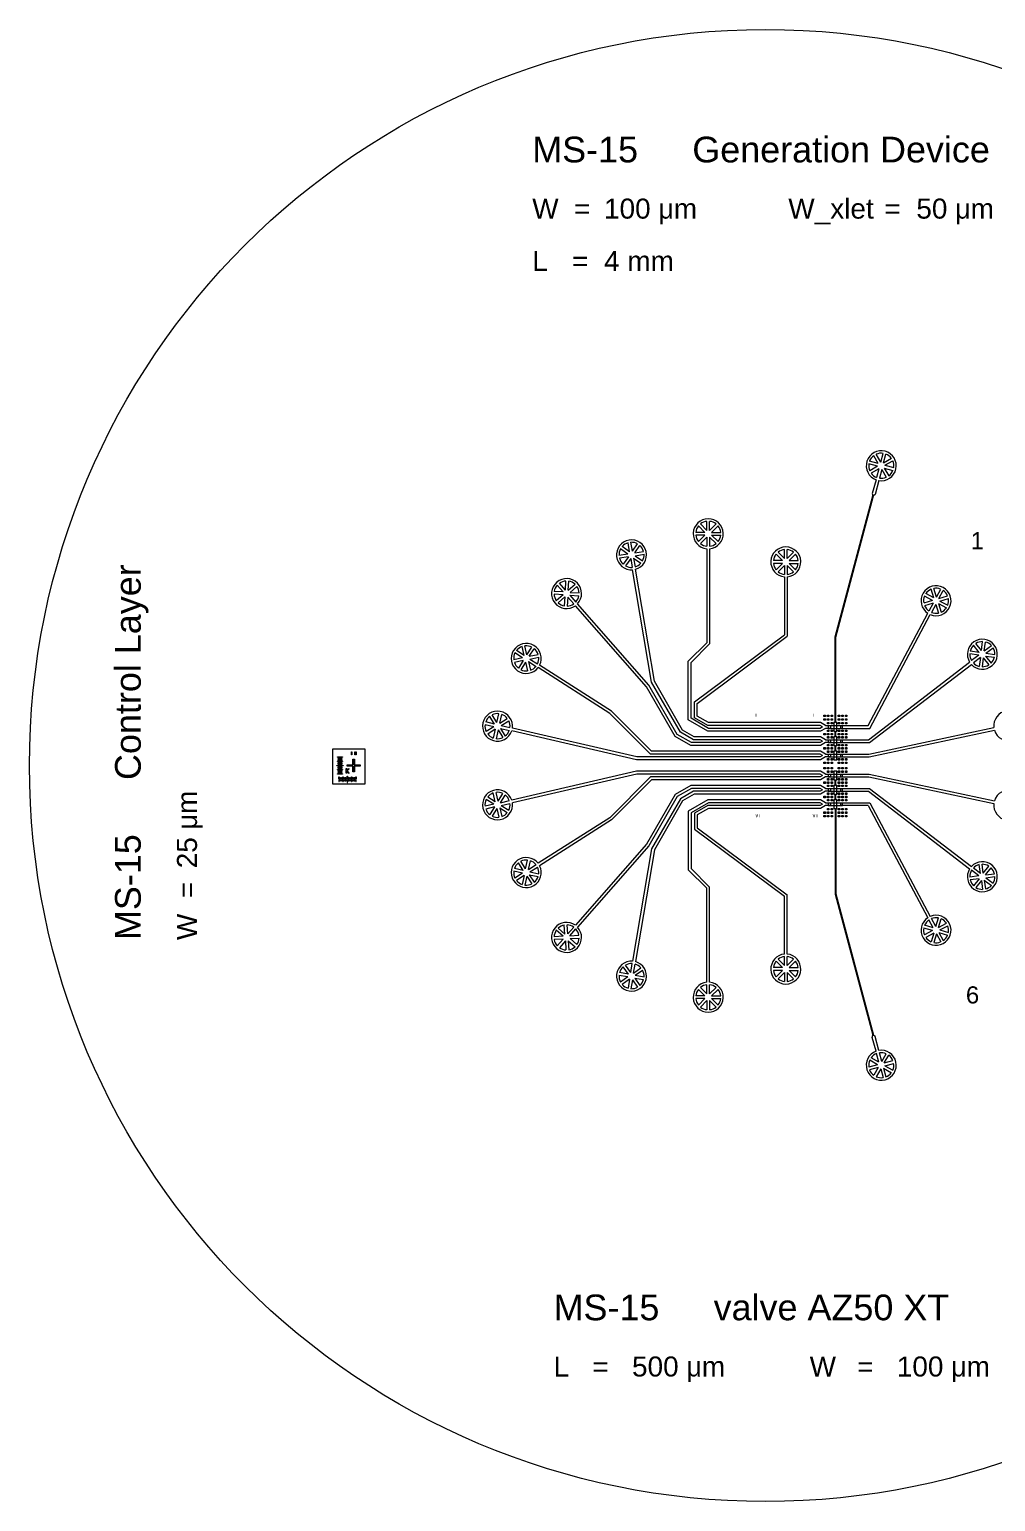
# Model space of a CAD drawing. Header units: millimetres. Extents: x 58887 to 110387, y 749 to 52249.
# Drawn here: x 58887 to 92691, y 749 to 52249 of the extents above; entities that cross this region are included whole.
import ezdxf

# ---------------------------------------------------------------- set-up
doc = ezdxf.new("R2010")
doc.units = ezdxf.units.MM
for name, color, linetype in [('Clear', 140, 'Continuous'), ('Flow - AZ50', 80, 'Continuous'), ('Opaque', 30, 'Continuous')]:
    doc.layers.add(name, color=color, linetype=linetype)
doc.styles.get("Standard").update_dxf_attribs({"font": 'arial.ttf'})

msp = doc.modelspace()

# ---------------------------------------------------------------- linework, layer by layer
at = {"layer": 'Clear'}
for p, q in [((88588, 37064), (88283, 37146)), ((88588, 37064), (88430, 37338)), ((88674, 37114), (88516, 37388)), ((88674, 37114), (88756, 37419)), ((88771, 37088), (88852, 37393)), ((88771, 37088), (89044, 37246)), ((88820, 37002), (89094, 37160)), ((88562, 36968), (88257, 37050)), ((88562, 36968), (88288, 36810)), ((88612, 36881), (88338, 36723)), ((88612, 36881), (88530, 36576)), ((88708, 36856), (88626, 36550)), ((88708, 36856), (88866, 36582)), ((88795, 36905), (89100, 36824)), ((88795, 36905), (88953, 36632)), ((88820, 37002), (89126, 36920)), ((82587, 34082), (82587, 30795)), ((82687, 34082), (82687, 30753)), ((80656, 29414), (79992, 33345)), ((80752, 29449), (80090, 33362)), ((85302, 33097), (85302, 31071)), ((85402, 33097), (85402, 31021)), ((80476, 29252), (77988, 32088)), ((80558, 29311), (78063, 32154)), ((88232, 27899), (90320, 31826)), ((88292, 27799), (90408, 31779)), ((82154, 28724), (85302, 31071)), ((82254, 28674), (85402, 31021)), ((81937, 30145), (82587, 30795)), ((82037, 30104), (82687, 30753)), ((79191, 28324), (76684, 29922)), ((79254, 28403), (76738, 30006)), ((81937, 28095), (81937, 30145)), ((82037, 28153), (82037, 30104)), ((88245, 27399), (91784, 30115)), ((88279, 27299), (91845, 30035)), ((81667, 27663), (80656, 29414)), ((81741, 27736), (80752, 29449)), ((81481, 27513), (80476, 29252)), ((81554, 27586), (80558, 29311)), ((80658, 26999), (79254, 28403)), ((82154, 28170), (82154, 28724)), ((82254, 28228), (82254, 28674)), ((80616, 26899), (79191, 28324)), ((82624, 27699), (81937, 28095)), ((82650, 27799), (82037, 28153)), ((82624, 27899), (82154, 28170)), ((82650, 27999), (82254, 28228)), ((86550, 27899), (82624, 27899)), ((86564, 27999), (82650, 27999)), ((86637, 27849), (86550, 27899)), ((86637, 27849), (86550, 27799)), ((86737, 27899), (86564, 27999)), ((86737, 27899), (86912, 27899)), ((86912, 27899), (86912, 27799)), ((87262, 27899), (87262, 27799)), ((87262, 27899), (88232, 27899)), ((88257, 26899), (92631, 27829)), ((80131, 26699), (75762, 27709)), ((80143, 26799), (75785, 27806)), ((82024, 27199), (81481, 27513)), ((82050, 27299), (81554, 27586)), ((82124, 27399), (81667, 27663)), ((82150, 27499), (81741, 27736)), ((86550, 27299), (82050, 27299)), ((86550, 27399), (82124, 27399)), ((86564, 27499), (82150, 27499)), ((86564, 27699), (82624, 27699)), ((86550, 27799), (82650, 27799)), ((86637, 27349), (86550, 27399)), ((86637, 27349), (86550, 27299)), ((86737, 27799), (86564, 27699)), ((86737, 27399), (86564, 27499)), ((86737, 27299), (86564, 27199)), ((86912, 27799), (86737, 27799)), ((86737, 27399), (86912, 27399)), ((86912, 27299), (86737, 27299)), ((86912, 27399), (86912, 27299)), ((87262, 27799), (88292, 27799)), ((87262, 27399), (87262, 27299)), ((87262, 27399), (88245, 27399)), ((87262, 27299), (88279, 27299)), ((88267, 26799), (92652, 27731)), ((69492, 27074), (69492, 25854)), ((70637, 27074), (69492, 27074)), ((70637, 25854), (70637, 27074)), ((86550, 26799), (80143, 26799)), ((86550, 26899), (80616, 26899)), ((86564, 26999), (80658, 26999)), ((86564, 27199), (82024, 27199)), ((86637, 26849), (86550, 26899)), ((86637, 26849), (86550, 26799)), ((86737, 26899), (86564, 26999)), ((86737, 26799), (86564, 26699)), ((86737, 26899), (86912, 26899)), ((86912, 26799), (86737, 26799)), ((86912, 26899), (86912, 26799)), ((87262, 26899), (87262, 26799)), ((87262, 26899), (88257, 26899)), ((87262, 26799), (88267, 26799)), ((80131, 26299), (75762, 25290)), ((86564, 26699), (80131, 26699)), ((86564, 26299), (80131, 26299)), ((86737, 26199), (86564, 26299)), ((69492, 25854), (70637, 25854)), ((80143, 26199), (75785, 25193)), ((80616, 26099), (79191, 24674)), ((80658, 25999), (79254, 24596)), ((86550, 26199), (80143, 26199)), ((86550, 26099), (80616, 26099)), ((86564, 25999), (80658, 25999)), ((82024, 25799), (81481, 25486)), ((86564, 25799), (82024, 25799)), ((86637, 26149), (86550, 26199)), ((86637, 26149), (86550, 26099)), ((86737, 26099), (86564, 25999)), ((86737, 25699), (86564, 25799)), ((86737, 26199), (86912, 26199)), ((86912, 26099), (86737, 26099)), ((86912, 26199), (86912, 26099)), ((87262, 26199), (87262, 26099)), ((87262, 26199), (88267, 26199)), ((87262, 26099), (88257, 26099)), ((88257, 26099), (92631, 25170)), ((88267, 26199), (92652, 25267)), ((81481, 25486), (80476, 23747)), ((81554, 25413), (80558, 23688)), ((81667, 25336), (80656, 23584)), ((81741, 25263), (80752, 23550)), ((82050, 25699), (81554, 25413)), ((82124, 25599), (81667, 25336)), ((82150, 25499), (81741, 25263)), ((82624, 25299), (81937, 24903)), ((86550, 25699), (82050, 25699)), ((86550, 25599), (82124, 25599)), ((86564, 25499), (82150, 25499)), ((86564, 25299), (82624, 25299)), ((86637, 25649), (86550, 25699)), ((86637, 25649), (86550, 25599)), ((86737, 25599), (86564, 25499)), ((86737, 25199), (86564, 25299)), ((86737, 25699), (86912, 25699)), ((86912, 25599), (86737, 25599)), ((86912, 25699), (86912, 25599)), ((87262, 25699), (87262, 25599)), ((87262, 25699), (88279, 25699)), ((87262, 25599), (88245, 25599)), ((88245, 25599), (91784, 22884)), ((88279, 25699), (91845, 22963)), ((81937, 24903), (81937, 22854)), ((82650, 25199), (82037, 24845)), ((82037, 24845), (82037, 22895)), ((82624, 25099), (82154, 24828)), ((82154, 24828), (82154, 24274)), ((82650, 24999), (82254, 24770)), ((82254, 24770), (82254, 24324)), ((86550, 25099), (82624, 25099)), ((86550, 25199), (82650, 25199)), ((86564, 24999), (82650, 24999)), ((86637, 25149), (86550, 25199)), ((86637, 25149), (86550, 25099)), ((86737, 25099), (86564, 24999)), ((86737, 25199), (86912, 25199)), ((86912, 25099), (86737, 25099)), ((86912, 25199), (86912, 25099)), ((87262, 25199), (87262, 25099)), ((87262, 25199), (88292, 25199)), ((88232, 25099), (87262, 25099)), ((88232, 25099), (90320, 21173)), ((88292, 25199), (90408, 21220)), ((79191, 24674), (76684, 23077)), ((79254, 24596), (76738, 22993)), ((82154, 24274), (85302, 21927)), ((82254, 24324), (85402, 21978)), ((80476, 23747), (77988, 20911)), ((80558, 23688), (78063, 20845)), ((80656, 23584), (79992, 19654)), ((80752, 23550), (80090, 19637)), ((81937, 22854), (82587, 22204)), ((82037, 22895), (82687, 22246)), ((82587, 18916), (82587, 22204)), ((82687, 18916), (82687, 22246)), ((85302, 19901), (85302, 21927)), ((85402, 19901), (85402, 21978)), ((88562, 16031), (88257, 15949)), ((88562, 16031), (88288, 16189)), ((88612, 16117), (88338, 16275)), ((88612, 16117), (88530, 16422)), ((88708, 16143), (88626, 16448)), ((88708, 16143), (88866, 16417)), ((88795, 16093), (88953, 16367)), ((88795, 16093), (89100, 16175)), ((88820, 15997), (89126, 16079)), ((88820, 15997), (89094, 15839)), ((88588, 15934), (88283, 15853)), ((88588, 15934), (88430, 15661)), ((88674, 15885), (88516, 15611)), ((88674, 15885), (88756, 15579)), ((88771, 15910), (88852, 15605)), ((88771, 15910), (89044, 15752))]:
    msp.add_line(p, q, dxfattribs=at)
for points in [[(86687, 28259), (86737, 28259), (86737, 28209), (86687, 28209)], [(86687, 28134), (86737, 28134), (86737, 28084), (86687, 28084)], [(86812, 28259), (86862, 28259), (86862, 28209), (86812, 28209)], [(86812, 28134), (86862, 28134), (86862, 28084), (86812, 28084)], [(86812, 28009), (86862, 28009), (86862, 27959), (86812, 27959)], [(86937, 28259), (86987, 28259), (86987, 28209), (86937, 28209)], [(86937, 28134), (86987, 28134), (86987, 28084), (86937, 28084)], [(86937, 28009), (86987, 28009), (86987, 27959), (86937, 27959)], [(87187, 28259), (87237, 28259), (87237, 28209), (87187, 28209)], [(87187, 28134), (87237, 28134), (87237, 28084), (87187, 28084)], [(87187, 28009), (87237, 28009), (87237, 27959), (87187, 27959)], [(87312, 28259), (87362, 28259), (87362, 28209), (87312, 28209)], [(87312, 28134), (87362, 28134), (87362, 28084), (87312, 28084)], [(87312, 28009), (87362, 28009), (87362, 27959), (87312, 27959)], [(87437, 28259), (87487, 28259), (87487, 28209), (87437, 28209)], [(87437, 28134), (87487, 28134), (87487, 28084), (87437, 28084)], [(87437, 28009), (87487, 28009), (87487, 27959), (87437, 27959)], [(86687, 27624), (86737, 27624), (86737, 27574), (86687, 27574)], [(86812, 27739), (86862, 27739), (86862, 27689), (86812, 27689)], [(86812, 27624), (86862, 27624), (86862, 27574), (86812, 27574)], [(86812, 27509), (86862, 27509), (86862, 27459), (86812, 27459)], [(86937, 27739), (86987, 27739), (86987, 27689), (86937, 27689)], [(86937, 27624), (86987, 27624), (86987, 27574), (86937, 27574)], [(86937, 27509), (86987, 27509), (86987, 27459), (86937, 27459)], [(87187, 27739), (87237, 27739), (87237, 27689), (87187, 27689)], [(87187, 27624), (87237, 27624), (87237, 27574), (87187, 27574)], [(87187, 27509), (87237, 27509), (87237, 27459), (87187, 27459)], [(87312, 27739), (87362, 27739), (87362, 27689), (87312, 27689)], [(87312, 27624), (87362, 27624), (87362, 27574), (87312, 27574)], [(87312, 27509), (87362, 27509), (87362, 27459), (87312, 27459)], [(87437, 27739), (87487, 27739), (87487, 27689), (87437, 27689)], [(87437, 27624), (87487, 27624), (87487, 27574), (87437, 27574)], [(87437, 27509), (87487, 27509), (87487, 27459), (87437, 27459)], [(86687, 27124), (86737, 27124), (86737, 27074), (86687, 27074)], [(86812, 27239), (86862, 27239), (86862, 27189), (86812, 27189)], [(86812, 27124), (86862, 27124), (86862, 27074), (86812, 27074)], [(86812, 27009), (86862, 27009), (86862, 26959), (86812, 26959)], [(86937, 27239), (86987, 27239), (86987, 27189), (86937, 27189)], [(86937, 27124), (86987, 27124), (86987, 27074), (86937, 27074)], [(86937, 27009), (86987, 27009), (86987, 26959), (86937, 26959)], [(87187, 27239), (87237, 27239), (87237, 27189), (87187, 27189)], [(87187, 27124), (87237, 27124), (87237, 27074), (87187, 27074)], [(87187, 27009), (87237, 27009), (87237, 26959), (87187, 26959)], [(87312, 27239), (87362, 27239), (87362, 27189), (87312, 27189)], [(87312, 27124), (87362, 27124), (87362, 27074), (87312, 27074)], [(87312, 27009), (87362, 27009), (87362, 26959), (87312, 26959)], [(87437, 27239), (87487, 27239), (87487, 27189), (87437, 27189)], [(87437, 27124), (87487, 27124), (87487, 27074), (87437, 27074)], [(87437, 27009), (87487, 27009), (87487, 26959), (87437, 26959)], [(86687, 26614), (86737, 26614), (86737, 26564), (86687, 26564)], [(86687, 26434), (86737, 26434), (86737, 26384), (86687, 26384)], [(86812, 26739), (86862, 26739), (86862, 26689), (86812, 26689)], [(86812, 26614), (86862, 26614), (86862, 26564), (86812, 26564)], [(86812, 26434), (86862, 26434), (86862, 26384), (86812, 26384)], [(86812, 26309), (86862, 26309), (86862, 26259), (86812, 26259)], [(86937, 26739), (86987, 26739), (86987, 26689), (86937, 26689)], [(86937, 26614), (86987, 26614), (86987, 26564), (86937, 26564)], [(86937, 26434), (86987, 26434), (86987, 26384), (86937, 26384)], [(86937, 26309), (86987, 26309), (86987, 26259), (86937, 26259)], [(87187, 26739), (87237, 26739), (87237, 26689), (87187, 26689)], [(87187, 26614), (87237, 26614), (87237, 26564), (87187, 26564)], [(87187, 26434), (87237, 26434), (87237, 26384), (87187, 26384)], [(87187, 26309), (87237, 26309), (87237, 26259), (87187, 26259)], [(87312, 26739), (87362, 26739), (87362, 26689), (87312, 26689)], [(87312, 26614), (87362, 26614), (87362, 26564), (87312, 26564)], [(87312, 26434), (87362, 26434), (87362, 26384), (87312, 26384)], [(87312, 26309), (87362, 26309), (87362, 26259), (87312, 26259)], [(87437, 26739), (87487, 26739), (87487, 26689), (87437, 26689)], [(87437, 26614), (87487, 26614), (87487, 26564), (87437, 26564)], [(87437, 26434), (87487, 26434), (87487, 26384), (87437, 26384)], [(87437, 26309), (87487, 26309), (87487, 26259), (87437, 26259)], [(86687, 25924), (86737, 25924), (86737, 25874), (86687, 25874)], [(86812, 26039), (86862, 26039), (86862, 25989), (86812, 25989)], [(86812, 25924), (86862, 25924), (86862, 25874), (86812, 25874)], [(86812, 25809), (86862, 25809), (86862, 25759), (86812, 25759)], [(86937, 26039), (86987, 26039), (86987, 25989), (86937, 25989)], [(86937, 25924), (86987, 25924), (86987, 25874), (86937, 25874)], [(86937, 25809), (86987, 25809), (86987, 25759), (86937, 25759)], [(87187, 26039), (87237, 26039), (87237, 25989), (87187, 25989)], [(87187, 25924), (87237, 25924), (87237, 25874), (87187, 25874)], [(87187, 25809), (87237, 25809), (87237, 25759), (87187, 25759)], [(87312, 26039), (87362, 26039), (87362, 25989), (87312, 25989)], [(87312, 25924), (87362, 25924), (87362, 25874), (87312, 25874)], [(87312, 25809), (87362, 25809), (87362, 25759), (87312, 25759)], [(87437, 26039), (87487, 26039), (87487, 25989), (87437, 25989)], [(87437, 25924), (87487, 25924), (87487, 25874), (87437, 25874)], [(87437, 25809), (87487, 25809), (87487, 25759), (87437, 25759)], [(86687, 25424), (86737, 25424), (86737, 25374), (86687, 25374)], [(86812, 25539), (86862, 25539), (86862, 25489), (86812, 25489)], [(86812, 25424), (86862, 25424), (86862, 25374), (86812, 25374)], [(86812, 25309), (86862, 25309), (86862, 25259), (86812, 25259)], [(86937, 25539), (86987, 25539), (86987, 25489), (86937, 25489)], [(86937, 25424), (86987, 25424), (86987, 25374), (86937, 25374)], [(86937, 25309), (86987, 25309), (86987, 25259), (86937, 25259)], [(87187, 25539), (87237, 25539), (87237, 25489), (87187, 25489)], [(87187, 25424), (87237, 25424), (87237, 25374), (87187, 25374)], [(87187, 25309), (87237, 25309), (87237, 25259), (87187, 25259)], [(87312, 25539), (87362, 25539), (87362, 25489), (87312, 25489)], [(87312, 25424), (87362, 25424), (87362, 25374), (87312, 25374)], [(87312, 25309), (87362, 25309), (87362, 25259), (87312, 25259)], [(87437, 25539), (87487, 25539), (87487, 25489), (87437, 25489)], [(87437, 25424), (87487, 25424), (87487, 25374), (87437, 25374)], [(87437, 25309), (87487, 25309), (87487, 25259), (87437, 25259)], [(86687, 24874), (86737, 24874), (86737, 24824), (86687, 24824)], [(86687, 24749), (86737, 24749), (86737, 24699), (86687, 24699)], [(86812, 24999), (86862, 24999), (86862, 24949), (86812, 24949)], [(86812, 24874), (86862, 24874), (86862, 24824), (86812, 24824)], [(86812, 24749), (86862, 24749), (86862, 24699), (86812, 24699)], [(86937, 24999), (86987, 24999), (86987, 24949), (86937, 24949)], [(86937, 24874), (86987, 24874), (86987, 24824), (86937, 24824)], [(86937, 24749), (86987, 24749), (86987, 24699), (86937, 24699)], [(87187, 24999), (87237, 24999), (87237, 24949), (87187, 24949)], [(87187, 24874), (87237, 24874), (87237, 24824), (87187, 24824)], [(87187, 24749), (87237, 24749), (87237, 24699), (87187, 24699)], [(87312, 24999), (87362, 24999), (87362, 24949), (87312, 24949)], [(87312, 24874), (87362, 24874), (87362, 24824), (87312, 24824)], [(87312, 24749), (87362, 24749), (87362, 24699), (87312, 24699)], [(87437, 24999), (87487, 24999), (87487, 24949), (87437, 24949)], [(87437, 24874), (87487, 24874), (87487, 24824), (87437, 24824)], [(87437, 24749), (87487, 24749), (87487, 24699), (87437, 24699)]]:
    msp.add_lwpolyline(points, close=True, dxfattribs=at)
for centre, radius, start, end in [((88691, 36985), 439, 126.5242, 158.4758), ((88691, 36985), 439, 81.5242, 113.4758), ((88691, 36985), 439, 36.5242, 68.4758), ((88691, 36985), 439, 351.5242, 23.4758), ((88691, 36985), 439, 171.5242, 203.4758), ((88691, 36985), 439, 216.5242, 248.4758), ((88691, 36985), 439, 261.5242, 293.4758), ((88691, 36985), 439, 306.5242, 338.4758), ((82637, 34605), 525, 275.465, 264.535), ((79954, 33869), 525, 285.0601, 274.13), ((85352, 33620), 525, 275.465, 264.535), ((77681, 32514), 525, 316.7351, 305.8051), ((90609, 32264), 525, 247.465, 236.535), ((92229, 30393), 525, 222.965, 212.035), ((76270, 30245), 525, 332.962, 322.032), ((75264, 27875), 525, 352.4577, 341.5276), ((93153, 27889), 525, 197.465, 186.535), ((75264, 25124), 525, 18.4724, 7.5423), ((93153, 25110), 525, 173.465, 162.535), ((76270, 22754), 525, 37.968, 27.038), ((92229, 22606), 525, 147.965, 137.035), ((90609, 20735), 525, 123.465, 112.535), ((77681, 20485), 525, 54.1949, 43.2649), ((79954, 19130), 525, 85.87, 74.9399), ((85352, 19379), 525, 95.465, 84.535), ((82637, 18394), 525, 95.465, 84.535), ((88691, 16014), 439, 156.5242, 188.4758), ((88691, 16014), 439, 111.5242, 143.4758), ((88691, 16014), 439, 66.5242, 98.4758), ((88691, 16014), 439, 21.5242, 53.4758), ((88691, 16014), 439, 336.5242, 8.4758), ((88691, 16014), 439, 201.5242, 233.4758), ((88691, 16014), 439, 246.5242, 278.4758), ((88691, 16014), 439, 291.5242, 323.4758)]:
    msp.add_arc(centre, radius, start, end, dxfattribs=at)
at = {"layer": 'Flow - AZ50'}
for p, q in [((86837, 27899), (87337, 27899)), ((86837, 27899), (86837, 27799)), ((87337, 27799), (87337, 27899)), ((86837, 27799), (87337, 27799)), ((86837, 27399), (87337, 27399)), ((86837, 27399), (86837, 27299)), ((86837, 27299), (87337, 27299)), ((87337, 27299), (87337, 27399)), ((69762, 26805), (69837, 26805)), ((69762, 26793), (69762, 26805)), ((69837, 26793), (69762, 26793)), ((69837, 26805), (69837, 26793)), ((70157, 26874), (70157, 26974)), ((70157, 26974), (70169, 26974)), ((70169, 26874), (70157, 26874)), ((70169, 26974), (70169, 26874)), ((86837, 26899), (87337, 26899)), ((86837, 26899), (86837, 26799)), ((86837, 26799), (87337, 26799)), ((87337, 26799), (87337, 26899)), ((69762, 26775), (69812, 26775)), ((69762, 26763), (69762, 26775)), ((69812, 26763), (69762, 26763)), ((69762, 26745), (69812, 26745)), ((69762, 26733), (69762, 26745)), ((69812, 26733), (69762, 26733)), ((69762, 26715), (69812, 26715)), ((69762, 26703), (69762, 26715)), ((69812, 26703), (69762, 26703)), ((69762, 26685), (69812, 26685)), ((69762, 26673), (69762, 26685)), ((69812, 26673), (69762, 26673)), ((69762, 26655), (69837, 26655)), ((69762, 26643), (69762, 26655)), ((69837, 26643), (69762, 26643)), ((69762, 26625), (69812, 26625)), ((69762, 26613), (69762, 26625)), ((69812, 26613), (69762, 26613)), ((69762, 26595), (69812, 26595)), ((69762, 26583), (69762, 26595)), ((69812, 26583), (69762, 26583)), ((69762, 26565), (69812, 26565)), ((69762, 26553), (69762, 26565)), ((69812, 26553), (69762, 26553)), ((69762, 26535), (69812, 26535)), ((69762, 26523), (69762, 26535)), ((69812, 26523), (69762, 26523)), ((69762, 26505), (69862, 26505)), ((69762, 26493), (69762, 26505)), ((69862, 26493), (69762, 26493)), ((69762, 26475), (69812, 26475)), ((69762, 26463), (69762, 26475)), ((69812, 26463), (69762, 26463)), ((69762, 26445), (69812, 26445)), ((69762, 26433), (69762, 26445)), ((69812, 26433), (69762, 26433)), ((69762, 26415), (69812, 26415)), ((69762, 26403), (69762, 26415)), ((69812, 26403), (69762, 26403)), ((69762, 26385), (69812, 26385)), ((69762, 26373), (69762, 26385)), ((69812, 26373), (69762, 26373)), ((69762, 26355), (69837, 26355)), ((69762, 26343), (69762, 26355)), ((69837, 26343), (69762, 26343)), ((69762, 26325), (69812, 26325)), ((69762, 26313), (69762, 26325)), ((69812, 26313), (69762, 26313)), ((69762, 26295), (69812, 26295)), ((69762, 26283), (69762, 26295)), ((69812, 26283), (69762, 26283)), ((69762, 26265), (69812, 26265)), ((69762, 26253), (69762, 26265)), ((69812, 26775), (69812, 26763)), ((69812, 26745), (69812, 26733)), ((69812, 26715), (69812, 26703)), ((69812, 26685), (69812, 26673)), ((69812, 26625), (69812, 26613)), ((69812, 26595), (69812, 26583)), ((69812, 26565), (69812, 26553)), ((69812, 26535), (69812, 26523)), ((69812, 26475), (69812, 26463)), ((69812, 26445), (69812, 26433)), ((69812, 26415), (69812, 26403)), ((69812, 26385), (69812, 26373)), ((69812, 26325), (69812, 26313)), ((69812, 26295), (69812, 26283)), ((69812, 26265), (69812, 26253)), ((69837, 26655), (69837, 26643)), ((69837, 26355), (69837, 26343)), ((69862, 26505), (69862, 26493)), ((69966, 26389), (69992, 26389)), ((69966, 26233), (69966, 26389)), ((69992, 26333), (70060, 26400)), ((69992, 26389), (69992, 26333)), ((69992, 26290), (69992, 26233)), ((69992, 26290), (70060, 26222)), ((70007, 26524), (70207, 26524)), ((70007, 26474), (70007, 26524)), ((70207, 26474), (70007, 26474)), ((70007, 26311), (70078, 26382)), ((70007, 26311), (70078, 26240)), ((70060, 26400), (70078, 26382)), ((70207, 26524), (70207, 26724)), ((70207, 26724), (70257, 26724)), ((70207, 26274), (70207, 26474)), ((70257, 26274), (70207, 26274)), ((70257, 26724), (70257, 26524)), ((70257, 26524), (70457, 26524)), ((70457, 26474), (70257, 26474)), ((70257, 26474), (70257, 26274)), ((70457, 26524), (70457, 26474)), ((69707, 26009), (69707, 25934)), ((69719, 26009), (69707, 26009)), ((69707, 25934), (69719, 25934)), ((69719, 25934), (69719, 26009)), ((69737, 26009), (69737, 25959)), ((69749, 26009), (69737, 26009)), ((69737, 25959), (69749, 25959)), ((69749, 25959), (69749, 26009)), ((69812, 26253), (69762, 26253)), ((69762, 26235), (69812, 26235)), ((69762, 26223), (69762, 26235)), ((69812, 26223), (69762, 26223)), ((69762, 26205), (69837, 26205)), ((69762, 26193), (69762, 26205)), ((69837, 26193), (69762, 26193)), ((69767, 26009), (69767, 25959)), ((69779, 26009), (69767, 26009)), ((69767, 25959), (69779, 25959)), ((69779, 25959), (69779, 26009)), ((69797, 26009), (69797, 25959)), ((69809, 26009), (69797, 26009)), ((69797, 25959), (69809, 25959)), ((69809, 25959), (69809, 26009)), ((69812, 26235), (69812, 26223)), ((69827, 26009), (69827, 25959)), ((69839, 26009), (69827, 26009)), ((69827, 25959), (69839, 25959)), ((69837, 26205), (69837, 26193)), ((69839, 25959), (69839, 26009)), ((69857, 26009), (69857, 25934)), ((69869, 26009), (69857, 26009)), ((69857, 25934), (69869, 25934)), ((69869, 25934), (69869, 26009)), ((69887, 26009), (69887, 25959)), ((69899, 26009), (69887, 26009)), ((69887, 25959), (69899, 25959)), ((69899, 25959), (69899, 26009)), ((69917, 26009), (69917, 25959)), ((69929, 26009), (69917, 26009)), ((69917, 25959), (69929, 25959)), ((69929, 25959), (69929, 26009)), ((69947, 26009), (69947, 25959)), ((69959, 26009), (69947, 26009)), ((69947, 25959), (69959, 25959)), ((69959, 25959), (69959, 26009)), ((69992, 26233), (69966, 26233)), ((69977, 26009), (69977, 25959)), ((69989, 26009), (69977, 26009)), ((69977, 25959), (69989, 25959)), ((69989, 25959), (69989, 26009)), ((70007, 26009), (70007, 25909)), ((70019, 26009), (70007, 26009)), ((70007, 25909), (70019, 25909)), ((70019, 25909), (70019, 26009)), ((70037, 26009), (70037, 25959)), ((70049, 26009), (70037, 26009)), ((70037, 25959), (70049, 25959)), ((70049, 25959), (70049, 26009)), ((70060, 26222), (70078, 26240)), ((70067, 26009), (70067, 25959)), ((70079, 26009), (70067, 26009)), ((70067, 25959), (70079, 25959)), ((70079, 25959), (70079, 26009)), ((70097, 26009), (70097, 25959)), ((70109, 26009), (70097, 26009)), ((70097, 25959), (70109, 25959)), ((70109, 25959), (70109, 26009)), ((70127, 26009), (70127, 25959)), ((70139, 26009), (70127, 26009)), ((70127, 25959), (70139, 25959)), ((70139, 25959), (70139, 26009)), ((70157, 26009), (70157, 25934)), ((70169, 26009), (70157, 26009)), ((70157, 25934), (70169, 25934)), ((70169, 25934), (70169, 26009)), ((70187, 26009), (70187, 25959)), ((70199, 26009), (70187, 26009)), ((70187, 25959), (70199, 25959)), ((70199, 25959), (70199, 26009)), ((70217, 26009), (70217, 25959)), ((70229, 26009), (70217, 26009)), ((70217, 25959), (70229, 25959)), ((70229, 25959), (70229, 26009)), ((70247, 26009), (70247, 25959)), ((70259, 26009), (70247, 26009)), ((70247, 25959), (70259, 25959)), ((70259, 25959), (70259, 26009)), ((70277, 26009), (70277, 25959)), ((70289, 26009), (70277, 26009)), ((70277, 25959), (70289, 25959)), ((70289, 25959), (70289, 26009)), ((70307, 26009), (70307, 25934)), ((70319, 26009), (70307, 26009)), ((70307, 25934), (70319, 25934)), ((70319, 25934), (70319, 26009)), ((86837, 26199), (87337, 26199)), ((86837, 26199), (86837, 26099)), ((86837, 26099), (87337, 26099)), ((87337, 26099), (87337, 26199)), ((86837, 25699), (87337, 25699)), ((86837, 25699), (86837, 25599)), ((86837, 25599), (87337, 25599)), ((87337, 25599), (87337, 25699)), ((86837, 25199), (87337, 25199)), ((86837, 25199), (86837, 25099)), ((86837, 25099), (87337, 25099)), ((87337, 25099), (87337, 25199))]:
    msp.add_line(p, q, dxfattribs=at)
at = {"layer": 'Opaque'}
for p, q in [((88508, 36493), (88378, 36011)), ((88604, 36467), (88475, 35985)), ((87074, 30999), (88398, 35939)), ((87099, 30993), (88422, 35932)), ((88378, 36011), (88398, 35939)), ((88475, 35985), (88422, 35932)), ((82587, 34725), (82587, 35041)), ((82687, 34725), (82687, 35041)), ((82516, 34655), (82201, 34655)), ((82516, 34555), (82201, 34555)), ((82516, 34655), (82293, 34878)), ((82516, 34555), (82293, 34332)), ((82587, 34725), (82364, 34949)), ((82687, 34725), (82910, 34949)), ((82757, 34655), (82981, 34878)), ((82757, 34655), (83073, 34655)), ((82757, 34555), (82981, 34332)), ((82757, 34555), (83073, 34555)), ((79827, 33898), (79569, 34081)), ((79884, 33979), (79627, 34162)), ((79884, 33979), (79832, 34291)), ((79983, 33996), (79930, 34307)), ((79983, 33996), (80166, 34253)), ((80064, 33938), (80247, 34196)), ((80064, 33938), (80376, 33991)), ((82587, 34484), (82364, 34261)), ((82587, 34484), (82587, 34168)), ((82687, 34484), (82910, 34261)), ((82687, 34484), (82687, 34168)), ((85302, 33741), (85302, 34056)), ((85402, 33741), (85402, 34056)), ((79827, 33898), (79515, 33845)), ((79843, 33799), (79532, 33747)), ((79843, 33799), (79660, 33542)), ((79925, 33742), (79742, 33484)), ((79925, 33742), (79977, 33430)), ((80023, 33758), (80281, 33575)), ((80023, 33758), (80076, 33447)), ((80081, 33840), (80392, 33892)), ((80081, 33840), (80338, 33657)), ((85232, 33670), (84916, 33670)), ((85232, 33570), (84916, 33570)), ((85232, 33670), (85009, 33893)), ((85232, 33570), (85009, 33347)), ((85302, 33741), (85079, 33964)), ((85302, 33500), (85079, 33276)), ((85302, 33500), (85302, 33184)), ((85402, 33741), (85626, 33964)), ((85402, 33500), (85626, 33276)), ((85402, 33500), (85402, 33184)), ((85473, 33670), (85696, 33893)), ((85473, 33670), (85789, 33670)), ((85473, 33570), (85696, 33347)), ((85473, 33570), (85789, 33570)), ((77557, 32472), (77242, 32492)), ((77564, 32571), (77248, 32592)), ((77557, 32472), (77320, 32263)), ((77564, 32571), (77355, 32809)), ((77639, 32637), (77430, 32875)), ((77639, 32637), (77659, 32952)), ((77738, 32631), (77759, 32946)), ((77738, 32631), (77976, 32839)), ((77798, 32456), (78113, 32436)), ((77798, 32456), (78006, 32219)), ((77804, 32556), (78042, 32764)), ((77804, 32556), (78119, 32535)), ((90526, 32365), (90247, 32513)), ((90526, 32365), (90434, 32667)), ((90622, 32394), (90529, 32696)), ((90622, 32394), (90770, 32673)), ((90710, 32347), (90858, 32626)), ((77623, 32397), (77385, 32188)), ((77623, 32397), (77602, 32082)), ((77723, 32390), (77702, 32075)), ((77723, 32390), (77931, 32153)), ((90479, 32277), (90177, 32184)), ((90479, 32277), (90201, 32425)), ((90509, 32181), (90207, 32089)), ((90509, 32181), (90360, 31902)), ((90597, 32134), (90448, 31855)), ((90597, 32134), (90689, 31832)), ((90692, 32163), (90971, 32015)), ((90692, 32163), (90785, 31861)), ((90710, 32347), (91012, 32439)), ((90739, 32252), (91041, 32344)), ((90739, 32252), (91018, 32103)), ((87074, 27999), (87074, 30999)), ((87099, 27999), (87099, 30999)), ((76142, 30267), (75876, 30437)), ((76196, 30351), (75929, 30521)), ((76196, 30351), (76127, 30660)), ((76293, 30373), (76225, 30681)), ((76293, 30373), (76463, 30639)), ((76377, 30319), (76547, 30586)), ((76377, 30319), (76686, 30388)), ((92103, 30359), (91790, 30401)), ((92116, 30458), (91803, 30500)), ((92116, 30458), (91923, 30709)), ((92195, 30519), (92003, 30770)), ((92195, 30519), (92236, 30832)), ((92294, 30506), (92335, 30819)), ((92294, 30506), (92545, 30698)), ((92355, 30427), (92605, 30619)), ((92355, 30427), (92668, 30386)), ((76142, 30267), (75834, 30199)), ((76164, 30170), (75855, 30101)), ((76164, 30170), (75994, 29903)), ((76248, 30116), (76078, 29850)), ((76248, 30116), (76316, 29808)), ((76345, 30138), (76414, 29829)), ((76345, 30138), (76612, 29968)), ((76399, 30222), (76707, 30290)), ((76399, 30222), (76665, 30052)), ((92103, 30359), (91852, 30167)), ((92163, 30280), (91913, 30088)), ((92163, 30280), (92122, 29967)), ((92262, 30267), (92221, 29954)), ((92262, 30267), (92455, 30017)), ((92342, 30328), (92534, 30077)), ((92342, 30328), (92655, 30287)), ((75136, 27853), (74828, 27925)), ((75158, 27951), (74850, 28022)), ((75136, 27853), (74868, 27686)), ((75158, 27951), (74991, 28219)), ((75243, 28004), (75075, 28271)), ((75243, 28004), (75314, 28311)), ((75340, 27981), (75411, 28289)), ((75340, 27981), (75608, 28148)), ((75393, 27896), (75661, 28064)), ((75393, 27896), (75701, 27825)), ((87074, 27999), (87037, 27999)), ((87037, 27999), (87037, 27699)), ((87137, 27999), (87099, 27999)), ((87137, 27699), (87137, 27999)), ((75188, 27769), (74921, 27601)), ((75188, 27769), (75117, 27461)), ((75286, 27746), (75215, 27438)), ((75286, 27746), (75453, 27478)), ((75370, 27799), (75538, 27531)), ((75370, 27799), (75678, 27728)), ((87037, 27699), (87074, 27699)), ((87074, 27499), (87037, 27499)), ((87037, 27499), (87037, 27199)), ((87074, 27499), (87074, 27699)), ((87099, 27699), (87137, 27699)), ((87099, 27499), (87099, 27699)), ((87137, 27499), (87099, 27499)), ((87137, 27199), (87137, 27499)), ((69667, 26793), (69667, 26805)), ((69667, 26805), (69742, 26805)), ((69742, 26793), (69667, 26793)), ((69742, 26805), (69742, 26793)), ((70269, 26874), (70269, 26974)), ((70269, 26974), (70281, 26974)), ((70281, 26874), (70269, 26874)), ((70281, 26974), (70281, 26874)), ((70306, 26874), (70306, 26974)), ((70306, 26974), (70318, 26974)), ((70318, 26874), (70306, 26874)), ((70318, 26974), (70318, 26874)), ((87037, 27199), (87074, 27199)), ((87074, 26999), (87037, 26999)), ((87037, 26999), (87037, 26699)), ((87074, 26999), (87074, 27199)), ((87099, 27199), (87137, 27199)), ((87099, 26999), (87099, 27199)), ((87137, 26999), (87099, 26999)), ((87137, 26699), (87137, 26999)), ((69642, 26493), (69642, 26505)), ((69642, 26505), (69742, 26505)), ((69742, 26493), (69642, 26493)), ((69667, 26643), (69667, 26655)), ((69667, 26655), (69742, 26655)), ((69742, 26643), (69667, 26643)), ((69667, 26343), (69667, 26355)), ((69667, 26355), (69742, 26355)), ((69742, 26343), (69667, 26343)), ((69692, 26763), (69692, 26775)), ((69692, 26775), (69742, 26775)), ((69742, 26763), (69692, 26763)), ((69692, 26733), (69692, 26745)), ((69692, 26745), (69742, 26745)), ((69742, 26733), (69692, 26733)), ((69692, 26703), (69692, 26715)), ((69692, 26715), (69742, 26715)), ((69742, 26703), (69692, 26703)), ((69692, 26673), (69692, 26685)), ((69692, 26685), (69742, 26685)), ((69742, 26673), (69692, 26673)), ((69692, 26613), (69692, 26625)), ((69692, 26625), (69742, 26625)), ((69742, 26613), (69692, 26613)), ((69692, 26583), (69692, 26595)), ((69692, 26595), (69742, 26595)), ((69742, 26583), (69692, 26583)), ((69692, 26553), (69692, 26565)), ((69692, 26565), (69742, 26565)), ((69742, 26553), (69692, 26553)), ((69692, 26523), (69692, 26535)), ((69692, 26535), (69742, 26535)), ((69742, 26523), (69692, 26523)), ((69692, 26463), (69692, 26475)), ((69692, 26475), (69742, 26475)), ((69742, 26463), (69692, 26463)), ((69692, 26433), (69692, 26445)), ((69692, 26445), (69742, 26445)), ((69742, 26433), (69692, 26433)), ((69692, 26403), (69692, 26415)), ((69692, 26415), (69742, 26415)), ((69742, 26403), (69692, 26403)), ((69692, 26373), (69692, 26385)), ((69692, 26385), (69742, 26385)), ((69742, 26373), (69692, 26373)), ((69692, 26313), (69692, 26325)), ((69692, 26325), (69742, 26325)), ((69742, 26313), (69692, 26313)), ((69692, 26283), (69692, 26295)), ((69692, 26295), (69742, 26295)), ((69742, 26283), (69692, 26283)), ((69692, 26253), (69692, 26265)), ((69692, 26265), (69742, 26265)), ((69742, 26775), (69742, 26763)), ((69742, 26745), (69742, 26733)), ((69742, 26715), (69742, 26703)), ((69742, 26685), (69742, 26673)), ((69742, 26655), (69742, 26643)), ((69742, 26625), (69742, 26613)), ((69742, 26595), (69742, 26583)), ((69742, 26565), (69742, 26553)), ((69742, 26535), (69742, 26523)), ((69742, 26505), (69742, 26493)), ((69742, 26475), (69742, 26463)), ((69742, 26445), (69742, 26433)), ((69742, 26415), (69742, 26403)), ((69742, 26385), (69742, 26373)), ((69742, 26355), (69742, 26343)), ((69742, 26325), (69742, 26313)), ((69742, 26295), (69742, 26283)), ((69742, 26265), (69742, 26253)), ((69969, 26386), (69989, 26386)), ((69969, 26236), (69969, 26386)), ((69989, 26325), (70060, 26396)), ((69989, 26386), (69989, 26325)), ((69989, 26297), (69989, 26236)), ((69989, 26297), (70060, 26226)), ((70003, 26311), (70074, 26382)), ((70003, 26311), (70074, 26240)), ((70010, 26521), (70210, 26521)), ((70010, 26477), (70010, 26521)), ((70210, 26477), (70010, 26477)), ((70060, 26396), (70074, 26382)), ((70210, 26521), (70210, 26721)), ((70210, 26721), (70254, 26721)), ((70210, 26277), (70210, 26477)), ((70254, 26277), (70210, 26277)), ((70254, 26721), (70254, 26521)), ((70254, 26521), (70454, 26521)), ((70454, 26477), (70254, 26477)), ((70254, 26477), (70254, 26277)), ((70454, 26521), (70454, 26477)), ((87037, 26699), (87137, 26699)), ((87137, 26299), (87037, 26299)), ((87037, 26299), (87037, 25999)), ((87137, 25999), (87137, 26299)), ((69667, 26193), (69667, 26205)), ((69667, 26205), (69742, 26205)), ((69742, 26193), (69667, 26193)), ((69742, 26253), (69692, 26253)), ((69692, 26223), (69692, 26235)), ((69692, 26235), (69742, 26235)), ((69742, 26223), (69692, 26223)), ((69707, 26029), (69707, 26104)), ((69707, 26104), (69719, 26104)), ((69719, 26029), (69707, 26029)), ((69719, 26104), (69719, 26029)), ((69737, 26029), (69737, 26079)), ((69737, 26079), (69749, 26079)), ((69749, 26029), (69737, 26029)), ((69742, 26235), (69742, 26223)), ((69742, 26205), (69742, 26193)), ((69749, 26079), (69749, 26029)), ((69767, 26029), (69767, 26079)), ((69767, 26079), (69779, 26079)), ((69779, 26029), (69767, 26029)), ((69779, 26079), (69779, 26029)), ((69797, 26029), (69797, 26079)), ((69797, 26079), (69809, 26079)), ((69809, 26029), (69797, 26029)), ((69809, 26079), (69809, 26029)), ((69827, 26029), (69827, 26079)), ((69827, 26079), (69839, 26079)), ((69839, 26029), (69827, 26029)), ((69839, 26079), (69839, 26029)), ((69857, 26029), (69857, 26104)), ((69857, 26104), (69869, 26104)), ((69869, 26029), (69857, 26029)), ((69869, 26104), (69869, 26029)), ((69887, 26029), (69887, 26079)), ((69887, 26079), (69899, 26079)), ((69899, 26029), (69887, 26029)), ((69899, 26079), (69899, 26029)), ((69917, 26029), (69917, 26079)), ((69917, 26079), (69929, 26079)), ((69929, 26029), (69917, 26029)), ((69929, 26079), (69929, 26029)), ((69947, 26029), (69947, 26079)), ((69947, 26079), (69959, 26079)), ((69959, 26029), (69947, 26029)), ((69959, 26079), (69959, 26029)), ((69989, 26236), (69969, 26236)), ((69977, 26029), (69977, 26079)), ((69977, 26079), (69989, 26079)), ((69989, 26029), (69977, 26029)), ((69989, 26079), (69989, 26029)), ((70007, 26029), (70007, 26129)), ((70007, 26129), (70019, 26129)), ((70019, 26029), (70007, 26029)), ((70019, 26129), (70019, 26029)), ((70037, 26029), (70037, 26079)), ((70037, 26079), (70049, 26079)), ((70049, 26029), (70037, 26029)), ((70049, 26079), (70049, 26029)), ((70060, 26226), (70074, 26240)), ((70067, 26029), (70067, 26079)), ((70067, 26079), (70079, 26079)), ((70079, 26029), (70067, 26029)), ((70079, 26079), (70079, 26029)), ((70097, 26029), (70097, 26079)), ((70097, 26079), (70109, 26079)), ((70109, 26029), (70097, 26029)), ((70109, 26079), (70109, 26029)), ((70127, 26029), (70127, 26079)), ((70127, 26079), (70139, 26079)), ((70139, 26029), (70127, 26029)), ((70139, 26079), (70139, 26029)), ((70157, 26029), (70157, 26104)), ((70157, 26104), (70169, 26104)), ((70169, 26029), (70157, 26029)), ((70169, 26104), (70169, 26029)), ((70187, 26029), (70187, 26079)), ((70187, 26079), (70199, 26079)), ((70199, 26029), (70187, 26029)), ((70199, 26079), (70199, 26029)), ((70217, 26029), (70217, 26079)), ((70217, 26079), (70229, 26079)), ((70229, 26029), (70217, 26029)), ((70229, 26079), (70229, 26029)), ((70247, 26029), (70247, 26079)), ((70247, 26079), (70259, 26079)), ((70259, 26029), (70247, 26029)), ((70259, 26079), (70259, 26029)), ((70277, 26029), (70277, 26079)), ((70277, 26079), (70289, 26079)), ((70289, 26029), (70277, 26029)), ((70289, 26079), (70289, 26029)), ((70307, 26029), (70307, 26104)), ((70307, 26104), (70319, 26104)), ((70319, 26029), (70307, 26029)), ((70319, 26104), (70319, 26029)), ((87037, 25999), (87074, 25999)), ((87037, 25799), (87037, 25499)), ((87074, 25799), (87037, 25799)), ((87074, 25799), (87074, 25999)), ((87099, 25999), (87137, 25999)), ((87099, 25799), (87099, 25999)), ((87137, 25799), (87099, 25799)), ((87137, 25499), (87137, 25799)), ((75136, 25145), (74868, 25313)), ((75188, 25230), (74921, 25397)), ((75188, 25230), (75117, 25538)), ((75286, 25252), (75215, 25560)), ((75286, 25252), (75453, 25520)), ((75370, 25199), (75538, 25467)), ((75370, 25199), (75678, 25271)), ((87037, 25499), (87074, 25499)), ((87037, 25299), (87037, 24999)), ((87074, 25299), (87037, 25299)), ((87074, 25299), (87074, 25499)), ((87099, 25499), (87137, 25499)), ((87099, 25299), (87099, 25499)), ((87137, 25299), (87099, 25299)), ((87137, 24999), (87137, 25299)), ((75136, 25145), (74828, 25074)), ((75158, 25048), (74850, 24977)), ((75158, 25048), (74991, 24780)), ((75243, 24995), (75075, 24727)), ((75243, 24995), (75314, 24687)), ((75340, 25018), (75608, 24850)), ((75340, 25018), (75411, 24710)), ((75393, 25102), (75701, 25173)), ((75393, 25102), (75661, 24935)), ((87037, 24999), (87074, 24999)), ((87074, 24999), (87074, 21999)), ((87099, 24999), (87137, 24999)), ((87099, 24999), (87099, 21999)), ((76248, 22883), (76316, 23191)), ((76142, 22731), (75834, 22800)), ((76164, 22829), (75855, 22897)), ((76142, 22731), (75876, 22562)), ((76164, 22829), (75994, 23095)), ((76248, 22883), (76078, 23149)), ((76345, 22861), (76414, 23169)), ((76345, 22861), (76612, 23031)), ((76377, 22679), (76686, 22611)), ((76377, 22679), (76547, 22413)), ((76399, 22777), (76665, 22947)), ((76399, 22777), (76707, 22708)), ((92103, 22639), (91852, 22832)), ((92163, 22718), (91913, 22911)), ((92163, 22718), (92122, 23032)), ((92262, 22731), (92221, 23045)), ((92262, 22731), (92455, 22982)), ((92342, 22671), (92534, 22921)), ((92342, 22671), (92655, 22712)), ((76196, 22647), (75929, 22478)), ((76196, 22647), (76127, 22339)), ((76293, 22626), (76225, 22317)), ((76293, 22626), (76463, 22359)), ((92103, 22639), (91790, 22598)), ((92116, 22540), (91803, 22499)), ((92116, 22540), (91923, 22290)), ((92195, 22480), (92003, 22229)), ((92195, 22480), (92236, 22166)), ((92294, 22493), (92545, 22300)), ((92294, 22493), (92335, 22179)), ((92355, 22572), (92668, 22613)), ((92355, 22572), (92605, 22379)), ((87074, 21999), (88398, 17060)), ((87099, 22006), (88422, 17066)), ((90597, 20864), (90448, 21143)), ((90597, 20864), (90689, 21167)), ((90692, 20835), (90785, 21137)), ((77557, 20527), (77320, 20735)), ((77623, 20602), (77385, 20810)), ((77623, 20602), (77602, 20917)), ((77723, 20608), (77702, 20924)), ((77723, 20608), (77931, 20846)), ((77798, 20543), (78006, 20780)), ((90479, 20722), (90177, 20814)), ((90479, 20722), (90201, 20574)), ((90509, 20818), (90207, 20910)), ((90526, 20634), (90247, 20486)), ((90509, 20818), (90360, 21096)), ((90526, 20634), (90434, 20332)), ((90622, 20605), (90529, 20303)), ((90622, 20605), (90770, 20326)), ((90692, 20835), (90971, 20984)), ((90710, 20652), (90858, 20373)), ((90710, 20652), (91012, 20559)), ((90739, 20747), (91018, 20895)), ((90739, 20747), (91041, 20655)), ((77557, 20527), (77242, 20506)), ((77564, 20427), (77248, 20407)), ((77564, 20427), (77355, 20190)), ((77639, 20361), (77430, 20124)), ((77639, 20361), (77659, 20046)), ((77738, 20368), (77759, 20053)), ((77738, 20368), (77976, 20160)), ((77798, 20543), (78113, 20563)), ((77804, 20443), (78119, 20463)), ((77804, 20443), (78042, 20235)), ((85232, 19429), (85009, 19652)), ((85302, 19499), (85079, 19722)), ((85302, 19499), (85302, 19815)), ((85402, 19499), (85402, 19815)), ((85402, 19499), (85626, 19722)), ((85473, 19429), (85696, 19652)), ((79827, 19101), (79515, 19153)), ((79843, 19199), (79532, 19252)), ((79827, 19101), (79569, 18918)), ((79843, 19199), (79660, 19457)), ((79925, 19257), (79742, 19515)), ((79925, 19257), (79977, 19569)), ((80023, 19240), (80076, 19552)), ((80023, 19240), (80281, 19423)), ((80064, 19061), (80247, 18803)), ((80064, 19061), (80376, 19008)), ((80081, 19159), (80338, 19342)), ((80081, 19159), (80392, 19106)), ((85232, 19429), (84916, 19429)), ((85232, 19329), (84916, 19329)), ((85232, 19329), (85009, 19105)), ((85302, 19258), (85079, 19035)), ((85302, 19258), (85302, 18942)), ((85402, 19258), (85626, 19035)), ((85402, 19258), (85402, 18942)), ((85473, 19429), (85789, 19429)), ((85473, 19329), (85696, 19105)), ((85473, 19329), (85789, 19329)), ((79884, 19019), (79627, 18836)), ((79884, 19019), (79832, 18708)), ((79983, 19003), (79930, 18691)), ((79983, 19003), (80166, 18745)), ((82516, 18444), (82293, 18667)), ((82587, 18514), (82364, 18738)), ((82587, 18514), (82587, 18830)), ((82687, 18514), (82687, 18830)), ((82687, 18514), (82910, 18738)), ((82757, 18444), (82981, 18667)), ((82516, 18444), (82201, 18444)), ((82516, 18344), (82201, 18344)), ((82516, 18344), (82293, 18120)), ((82587, 18273), (82364, 18050)), ((82587, 18273), (82587, 17957)), ((82687, 18273), (82910, 18050)), ((82687, 18273), (82687, 17957)), ((82757, 18444), (83073, 18444)), ((82757, 18344), (82981, 18120)), ((82757, 18344), (83073, 18344)), ((88378, 16988), (88398, 17060)), ((88475, 17013), (88422, 17066)), ((88604, 16532), (88475, 17013)), ((88508, 16506), (88378, 16988))]:
    msp.add_line(p, q, dxfattribs=at)
msp.add_circle((84637, 26499), 25750, dxfattribs=at)
for centre, radius, start, end in [((88691, 36985), 525, 260.465, 249.535), ((82637, 34605), 439, 96.5242, 128.4758), ((82637, 34605), 439, 51.5242, 83.4758), ((82637, 34605), 439, 141.5242, 173.4758), ((82637, 34605), 439, 186.5242, 218.4758), ((82637, 34605), 439, 6.5242, 38.4758), ((82637, 34605), 439, 321.5242, 353.4758), ((79954, 33869), 439, 151.1192, 183.0709), ((79954, 33869), 439, 106.1192, 138.0709), ((79954, 33869), 439, 61.1192, 93.0709), ((79954, 33869), 439, 16.1192, 48.0709), ((82637, 34605), 439, 231.5242, 263.4758), ((82637, 34605), 439, 276.5242, 308.4758), ((85352, 33620), 439, 96.5242, 128.4758), ((85352, 33620), 439, 51.5242, 83.4758), ((79954, 33869), 439, 196.1192, 228.0709), ((79954, 33869), 439, 241.1192, 273.0709), ((79954, 33869), 439, 286.1192, 318.0709), ((79954, 33869), 439, 331.1192, 3.0709), ((85352, 33620), 439, 141.5242, 173.4758), ((85352, 33620), 439, 186.5242, 218.4758), ((85352, 33620), 439, 6.5242, 38.4758), ((85352, 33620), 439, 321.5242, 353.4758), ((85352, 33620), 439, 231.5242, 263.4758), ((85352, 33620), 439, 276.5242, 308.4758), ((77681, 32514), 439, 182.7943, 214.7459), ((77681, 32514), 439, 137.7943, 169.7459), ((77681, 32514), 439, 92.7943, 124.7459), ((77681, 32514), 439, 47.7943, 79.7459), ((77681, 32514), 439, 2.7943, 34.7459), ((90609, 32264), 439, 113.5242, 145.4758), ((90609, 32264), 439, 68.5242, 100.4758), ((90609, 32264), 439, 23.5242, 55.4758), ((77681, 32514), 439, 227.7943, 259.7459), ((77681, 32514), 439, 272.7943, 304.7459), ((77681, 32514), 439, 317.7943, 349.7459), ((90609, 32264), 439, 158.5242, 190.4758), ((90609, 32264), 439, 203.5242, 235.4758), ((90609, 32264), 439, 293.5242, 325.4758), ((90609, 32264), 439, 338.5242, 10.4758), ((90609, 32264), 439, 248.5242, 280.4758), ((76270, 30245), 439, 154.0212, 185.9728), ((76270, 30245), 439, 109.0212, 140.9728), ((76270, 30245), 439, 64.0212, 95.9728), ((76270, 30245), 439, 19.0212, 50.9728), ((92229, 30393), 439, 179.0242, 210.9758), ((92229, 30393), 439, 134.0242, 165.9758), ((92229, 30393), 439, 89.0242, 120.9758), ((92229, 30393), 439, 44.0242, 75.9758), ((92229, 30393), 439, 359.0242, 30.9758), ((76270, 30245), 439, 199.0212, 230.9728), ((76270, 30245), 439, 289.0212, 320.9728), ((76270, 30245), 439, 334.0212, 5.9728), ((92229, 30393), 439, 224.0242, 255.9758), ((92229, 30393), 439, 269.0242, 300.9758), ((92229, 30393), 439, 314.0242, 345.9758), ((76270, 30245), 439, 244.0212, 275.9728), ((75264, 27875), 439, 173.5168, 205.4685), ((75264, 27875), 439, 128.5168, 160.4685), ((75264, 27875), 439, 83.5168, 115.4685), ((75264, 27875), 439, 38.5168, 70.4685), ((75264, 27875), 439, 353.5168, 25.4685), ((75264, 27875), 439, 218.5168, 250.4685), ((75264, 27875), 439, 263.5168, 295.4685), ((75264, 27875), 439, 308.5168, 340.4685), ((75264, 25124), 439, 154.5315, 186.4832), ((75264, 25124), 439, 109.5315, 141.4832), ((75264, 25124), 439, 64.5315, 96.4832), ((75264, 25124), 439, 19.5315, 51.4832), ((75264, 25124), 439, 199.5315, 231.4832), ((75264, 25124), 439, 244.5315, 276.4832), ((75264, 25124), 439, 289.5315, 321.4832), ((75264, 25124), 439, 334.5315, 6.4832), ((76270, 22754), 439, 84.0272, 115.9788), ((76270, 22754), 439, 174.0272, 205.9788), ((76270, 22754), 439, 129.0272, 160.9788), ((76270, 22754), 439, 39.0272, 70.9788), ((76270, 22754), 439, 354.0272, 25.9788), ((92229, 22606), 439, 149.0242, 180.9758), ((92229, 22606), 439, 104.0242, 135.9758), ((92229, 22606), 439, 59.0242, 90.9758), ((92229, 22606), 439, 14.0242, 45.9758), ((76270, 22754), 439, 219.0272, 250.9788), ((76270, 22754), 439, 264.0272, 295.9788), ((76270, 22754), 439, 309.0272, 340.9788), ((92229, 22606), 439, 194.0242, 225.9758), ((92229, 22606), 439, 239.0242, 270.9758), ((92229, 22606), 439, 284.0242, 315.9758), ((92229, 22606), 439, 329.0242, 0.9758), ((90609, 20735), 439, 79.5242, 111.4758), ((90609, 20735), 439, 34.5242, 66.4758), ((77681, 20485), 439, 145.2541, 177.2057), ((77681, 20485), 439, 100.2541, 132.2057), ((77681, 20485), 439, 55.2541, 87.2057), ((77681, 20485), 439, 10.2541, 42.2057), ((90609, 20735), 439, 169.5242, 201.4758), ((90609, 20735), 439, 124.5242, 156.4758), ((90609, 20735), 439, 349.5242, 21.4758), ((77681, 20485), 439, 190.2541, 222.2057), ((77681, 20485), 439, 235.2541, 267.2057), ((77681, 20485), 439, 280.2541, 312.2057), ((77681, 20485), 439, 325.2541, 357.2057), ((90609, 20735), 439, 214.5242, 246.4758), ((90609, 20735), 439, 259.5242, 291.4758), ((90609, 20735), 439, 304.5242, 336.4758), ((85352, 19379), 439, 141.5242, 173.4758), ((85352, 19379), 439, 96.5242, 128.4758), ((85352, 19379), 439, 51.5242, 83.4758), ((85352, 19379), 439, 6.5242, 38.4758), ((79954, 19130), 439, 176.9291, 208.8808), ((79954, 19130), 439, 131.9291, 163.8808), ((79954, 19130), 439, 86.9291, 118.8808), ((79954, 19130), 439, 41.9291, 73.8808), ((79954, 19130), 439, 356.9291, 28.8808), ((85352, 19379), 439, 186.5242, 218.4758), ((85352, 19379), 439, 321.5242, 353.4758), ((79954, 19130), 439, 221.9291, 253.8808), ((79954, 19130), 439, 266.9291, 298.8808), ((79954, 19130), 439, 311.9291, 343.8808), ((82637, 18394), 439, 141.5242, 173.4758), ((82637, 18394), 439, 96.5242, 128.4758), ((82637, 18394), 439, 51.5242, 83.4758), ((82637, 18394), 439, 6.5242, 38.4758), ((85352, 19379), 439, 231.5242, 263.4758), ((85352, 19379), 439, 276.5242, 308.4758), ((82637, 18394), 439, 186.5242, 218.4758), ((82637, 18394), 439, 231.5242, 263.4758), ((82637, 18394), 439, 276.5242, 308.4758), ((82637, 18394), 439, 321.5242, 353.4758), ((88691, 16014), 525, 110.465, 99.535)]:
    msp.add_arc(centre, radius, start, end, dxfattribs=at)

# ---------------------------------------------------------------- texts
at = {"layer": 'Clear'}
for s, width, heights, insert, char_height, attachment_point in [('{\\H3.2143x;MS-15^I^IGeneration Device\\H0.83335x;\\P\\H0.53332x; \\P\\H1.75x;W  =^I 100 \\fSymbol|b0|i0|c2|p18;m\\fArial|b0|i0|c0|p34;m^I^I^IW_xlet^I=^I50 \\fSymbol|b0|i0|c2|p18;m\\fArial|b0|i0|c0|p34;m\\H0.5714x; \\P\\P\\H1.75x;L^I =^I 4 mm}', 16592.48, [7318], (76479, 48498), 280, 1), ('1', 1234.99, [2.273736754432321e-13], (91820, 34667), 600, 1), ('{\\fArial|b1|i0|c0|p34;I}', 1234.99, [2.273736754432321e-13], (84290, 28209), 100, 7), ('{\\fArial|b1|i0|c0|p34;I}', 1234.99, [2.273736754432321e-13], (86290, 28209), 100, 7), ('{\\fArial|b1|i0|c0|p34;V I}', 1234.99, [2.273736754432321e-13], (84290, 24790), 100, 1), ('{\\fArial|b1|i0|c0|p34;V I}', 1234.99, [2.273736754432321e-13], (86290, 24790), 100, 1), ('6', 1234.99, [2.273736754432321e-13], (91652, 18774), 600, 1), ('{\\H3.2143x;MS-15^I^Ivalve AZ50 XT\\H0.83335x;\\P\\H0.53332x; \\P\\H1.75x;L   =   500 \\fSymbol|b0|i0|c2|p18;m\\fArial|b0|i0|c0|p34;m^I^I^IW^I  =   100 \\fSymbol|b0|i0|c2|p18;m\\fArial|b0|i0|c0|p34;m\\H0.5714x; }', 15884.27, [4746], (77226, 7991), 280, 1)]:
    msp.add_mtext_dynamic_manual_height_columns(s, width=width, gutter_width=12.5, heights=heights, dxfattribs=dict(at, insert=insert, char_height=char_height, attachment_point=attachment_point))
at = {"layer": 'Clear', "insert": (61882, 20392), "char_height": 280, "attachment_point": 1, "rotation": 90}
msp.add_mtext_dynamic_manual_height_columns('{\\H3.2143x;MS-15^I^IControl Layer\\H0.83335x;\\P\\H0.53332x; \\P\\H1.75x;W  =^I 25 \\fSymbol|b0|i0|c2|p18;m\\fArial|b0|i0|c0|p34;m^I^I^I}', width=17445.26, gutter_width=12.5, heights=[7318], dxfattribs=at)

doc.saveas('drawing.dxf')
